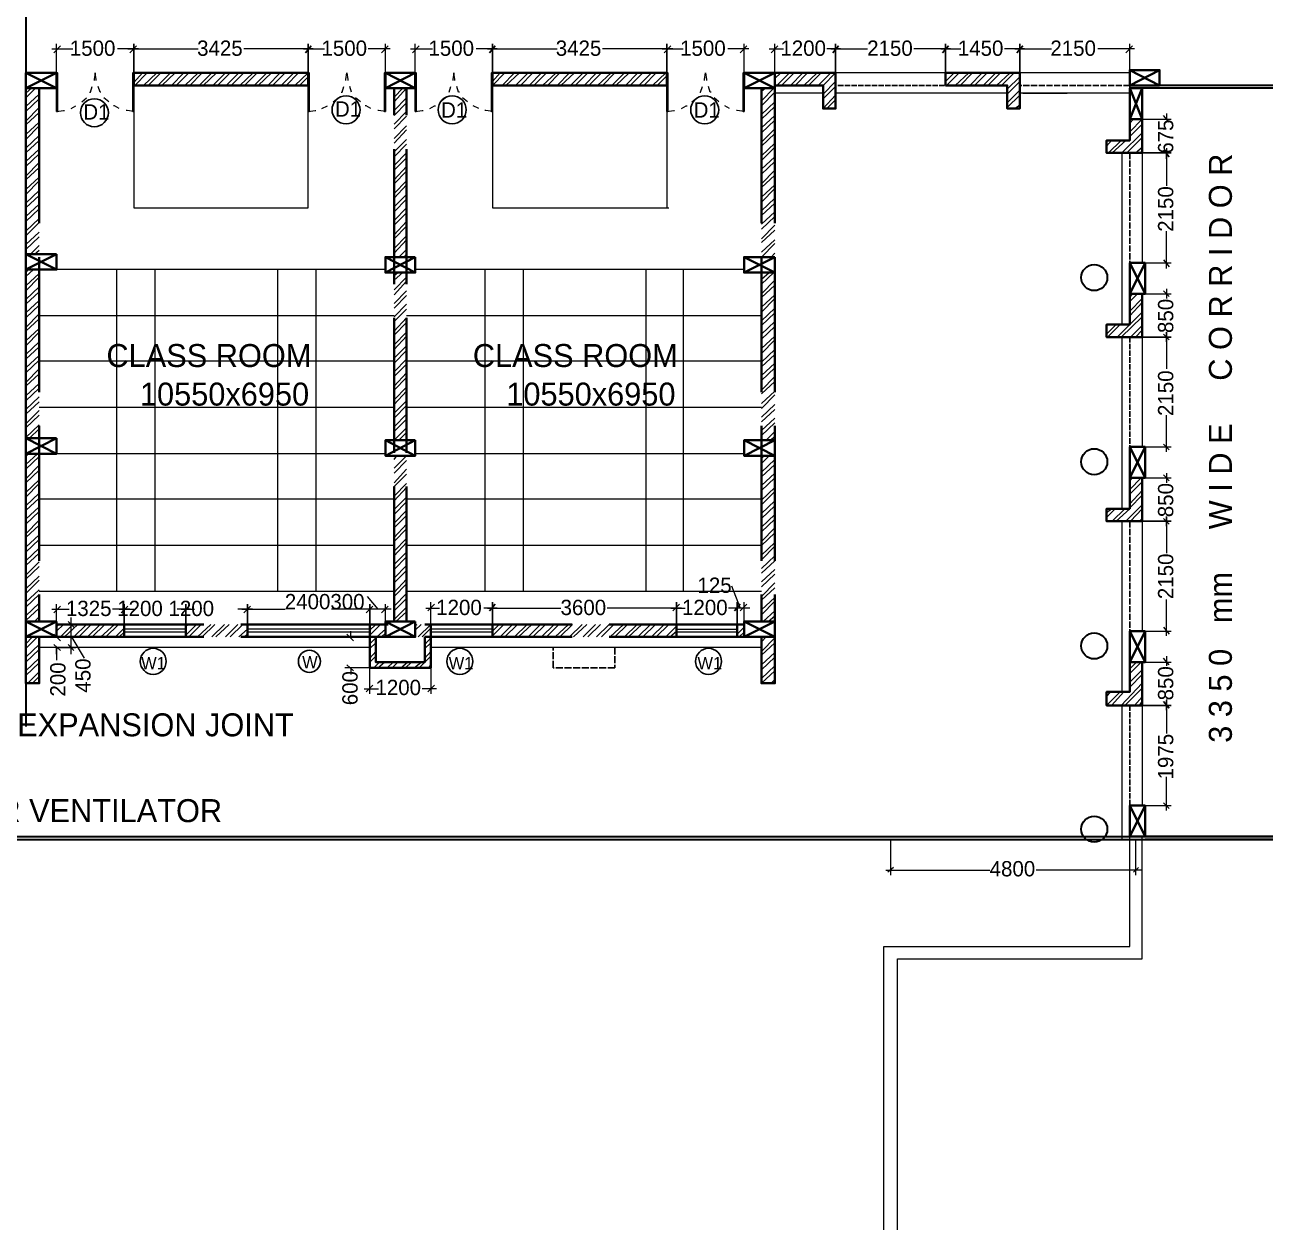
# Model space of a CAD drawing. Header units: millimetres. Extents: x 23593 to 241524, y 4405 to 182732.
# Drawn here: x 97911 to 122196, y 78439 to 101881 of the extents above; entities that cross this region are included whole.
import ezdxf

# ---------------------------------------------------------------- set-up
doc = ezdxf.new("R2010")
doc.units = ezdxf.units.MM
doc.linetypes.add('PDF_IMPORT', pattern=[1, 0.8, -0.2])
for name, color, linetype in [('PDF_0', 7, 'Continuous'), ('PDF_AR_DIMENSION', 7, 'Continuous'), ('PDF_dimensions', 1, 'Continuous'), ('PDF_DOOR WIN TEXT', 5, 'Continuous'), ('PDF_ST COLUMN', 1, 'Continuous'), ('PDF_Text', 7, 'Continuous'), ('PDF_wall', 7, 'Continuous'), ('PDF_WINDOW', 2, 'Continuous')]:
    doc.layers.add(name, color=color, linetype=linetype)
for name, color, linetype, true_color in [('PDF_AR_DOOR', 7, 'Continuous', 0x723939), ('PDF_AR_HATCH', 7, 'Continuous', 0x767676), ('PDF_AR_WINDOW', 7, 'Continuous', 0x00a5dd), ('PDF_exp gap', 7, 'Continuous', 0xdd006e)]:
    doc.layers.add(name, color=color, linetype=linetype, true_color=true_color)
doc.styles.add('PDF Century Gothic', font='GOTHIC.TTF')

msp = doc.modelspace()

# ---------------------------------------------------------------- linework, layer by layer
at = {"layer": 'PDF_0', "lineweight": 13}
for points in [[(98609, 101468), (98477, 101336)], [(104895, 101336), (105027, 101468)], [(105631, 101468), (105499, 101336)], [(111917, 101336), (112049, 101468)], [(112653, 101468), (112521, 101336)], [(119468, 101336), (119600, 101468)], [(120317, 99977), (120204, 100109)], [(120204, 97278), (120317, 97146)], [(120317, 96560), (120204, 96674)], [(120204, 93672), (120317, 93559)], [(120317, 92955), (120204, 93068)], [(98609, 90501), (98477, 90369)], [(105027, 90501), (104895, 90369)], [(105933, 90539), (105801, 90407)], [(112049, 90539), (111917, 90407)], [(98760, 90199), (98873, 90086)], [(98477, 89954), (98609, 89821)], [(104215, 89954), (104348, 89821)], [(120204, 90086), (120317, 89954)], [(98609, 89633), (98477, 89746)], [(98873, 89633), (98760, 89746)], [(120317, 89350), (120204, 89482)], [(104348, 89236), (104215, 89350)], [(104725, 88953), (104593, 88821)], [(105801, 88821), (105933, 88953)], [(120204, 86650), (120317, 86537)]]:
    msp.add_lwpolyline(points, dxfattribs=at)
for points in [[(99968, 101336), (100100, 101468)], [(103404, 101336), (103517, 101468)], [(107009, 101336), (107122, 101468)], [(110426, 101336), (110558, 101468)], [(113729, 101336), (113843, 101468)], [(115881, 101336), (115994, 101468)], [(117335, 101336), (117448, 101468)], [(120317, 99298), (120204, 99430)], [(120317, 95711), (120204, 95824)], [(120317, 92106), (120204, 92219)], [(99798, 90369), (99930, 90501)], [(101006, 90369), (101120, 90501)], [(102196, 90369), (102328, 90501)], [(104725, 90501), (104593, 90369)], [(107009, 90407), (107122, 90539)], [(110596, 90407), (110728, 90539)], [(111917, 90539), (111804, 90407)], [(120317, 88500), (120204, 88632)]]:
    msp.add_lwpolyline(points, close=True, dxfattribs=at)
at = {"layer": 'PDF_0', "color": 1, "linetype": 'PDF_IMPORT', "lineweight": 25, "ltscale": 132.136405}
for points in [[(115919, 100694), (113786, 100694)], [(119543, 95768), (119543, 93616)], [(119543, 88557), (119543, 86424)]]:
    msp.add_lwpolyline(points, dxfattribs=at)
at = {"layer": 'PDF_0', "color": 1, "linetype": 'PDF_IMPORT', "lineweight": 25, "ltscale": 151.013034}
for points in [[(119543, 100694), (117391, 100694)], [(119543, 99373), (119543, 97221)], [(119543, 92162), (119543, 90010)], [(104668, 89897), (102271, 89897)], [(111860, 89897), (110671, 89897)]]:
    msp.add_lwpolyline(points, dxfattribs=at)
at = {"layer": 'PDF_0', "color": 1, "linetype": 'PDF_IMPORT', "lineweight": 25, "ltscale": 169.889663}
for points in [[(101063, 89897), (99855, 89897)], [(107066, 89897), (105858, 89897)]]:
    msp.add_lwpolyline(points, dxfattribs=at)
at = {"layer": 'PDF_0', "color": 6, "linetype": 'PDF_IMPORT', "lineweight": 25, "ltscale": 169.889663}
msp.add_lwpolyline([(109463, 89689), (109463, 89293), (108255, 89293), (108255, 89689)], dxfattribs=at)
at = {"layer": 'PDF_0', "color": 232, "lineweight": 20, "true_color": 0xdd006e}
for points in [[(114918, 85385), (114805, 85291)], [(119619, 85291), (119713, 85385)]]:
    msp.add_lwpolyline(points, dxfattribs=at)
at = {"layer": 'PDF_AR_DIMENSION', "lineweight": 13}
for points in [[(98439, 101412), (98854, 101412)], [(98534, 100940), (98534, 101506)], [(100138, 101412), (99723, 101412)], [(99930, 101412), (101308, 101412)], [(103555, 101412), (102196, 101412)], [(103366, 101412), (103781, 101412)], [(105065, 101412), (104631, 101412)], [(104971, 100940), (104971, 101506)], [(105461, 101412), (105895, 101412)], [(105556, 100940), (105556, 101506)], [(107160, 101412), (106745, 101412)], [(106971, 101412), (108331, 101412)], [(110596, 101412), (109218, 101412)], [(110388, 101412), (110803, 101412)], [(112087, 101412), (111672, 101412)], [(111993, 100940), (111993, 101506)], [(112483, 101412), (112767, 101412)], [(112597, 100940), (112597, 101506)], [(113880, 101412), (113616, 101412)], [(113692, 101412), (114409, 101412)], [(116032, 101412), (115315, 101412)], [(115843, 101412), (116240, 101412)], [(117486, 101412), (117089, 101412)], [(117297, 101412), (118014, 101412)], [(119638, 101412), (118920, 101412)], [(119543, 100940), (119543, 101506)], [(120261, 100147), (120261, 100034)], [(119789, 100034), (120355, 100034)], [(120261, 99467), (120261, 98731)], [(120261, 99260), (120261, 99373)], [(120261, 97108), (120261, 97844)], [(119845, 97221), (120355, 97221)], [(120261, 96711), (120261, 96523)], [(119845, 96617), (120355, 96617)], [(120261, 95673), (120261, 95862), (120261, 95145)], [(120261, 93521), (120261, 94239)], [(119845, 93616), (120355, 93616)], [(120261, 93106), (120261, 92917)], [(119789, 93012), (120355, 93012)], [(120261, 92068), (120261, 92257), (120261, 91539)], [(111747, 90897), (111917, 90463)], [(104612, 90690), (104820, 90444)], [(120261, 89916), (120261, 90633)], [(98439, 90444), (98779, 90444)], [(98911, 90142), (98534, 90142), (98534, 90539)], [(99968, 90444), (99628, 90444)], [(99761, 90444), (100044, 90444)], [(101157, 90444), (100893, 90444)], [(100969, 90444), (101233, 90444)], [(102366, 90444), (102082, 90444)], [(102158, 90444), (103007, 90444)], [(104763, 90444), (103913, 90444)], [(105084, 90444), (104971, 90444), (104668, 90444), (104536, 90444)], [(104971, 90142), (104971, 90539)], [(105763, 90463), (106028, 90463)], [(105858, 89897), (105858, 90577)], [(107160, 90463), (106896, 90463)], [(106971, 90463), (108406, 90463)], [(110766, 90463), (109312, 90463)], [(110558, 90463), (110841, 90463)], [(111955, 90463), (111691, 90463)], [(112106, 90463), (111993, 90463), (111860, 90463), (111747, 90463)], [(111993, 90142), (111993, 90577)], [(98817, 89557), (98817, 89689), (98817, 90142), (98817, 90275)], [(98534, 90010), (98534, 89897), (98647, 89897)], [(99081, 89482), (98817, 89916)], [(104782, 89897), (104178, 89897)], [(104291, 89897), (104291, 90010)], [(119845, 90010), (120355, 90010)], [(98534, 89557), (98534, 89689), (98911, 89689)], [(98647, 89689), (98534, 89689), (98534, 89444)], [(119845, 89406), (120355, 89406)], [(120261, 89519), (120261, 89331)], [(104668, 88783), (104668, 89293), (104178, 89293)], [(104291, 89293), (104291, 89161)], [(105858, 89293), (105858, 88783)], [(104555, 88878), (104838, 88878)], [(105971, 88878), (105688, 88878)], [(120261, 88670), (120261, 88009)], [(120261, 88462), (120261, 88651)], [(120261, 86499), (120261, 87160)], [(119789, 86594), (120355, 86594)]]:
    msp.add_lwpolyline(points, dxfattribs=at)
for points in [[(100044, 101506), (100044, 100940)], [(103460, 101506), (103460, 100940)], [(107066, 101506), (107066, 100940)], [(110482, 101506), (110482, 100940)], [(113786, 101506), (113786, 100940)], [(115938, 101506), (115938, 100940)], [(117391, 101506), (117391, 100940)], [(120355, 99373), (119789, 99373)], [(120355, 95768), (119789, 95768)], [(120355, 92162), (119789, 92162)], [(99855, 90539), (99855, 90142)], [(101063, 90539), (101063, 90142)], [(102271, 90539), (102271, 90142)], [(104668, 90539), (104668, 90142)], [(107066, 90577), (107066, 89897)], [(110671, 90577), (110671, 90142)], [(111860, 90577), (111860, 90142)], [(120355, 88557), (119789, 88557)]]:
    msp.add_lwpolyline(points, close=True, dxfattribs=at)
at = {"layer": 'PDF_AR_DIMENSION', "color": 2, "lineweight": 13}
for points in [[(114730, 64659), (114730, 83838), (119543, 83838), (119543, 85990)], [(114994, 64659), (114994, 83592), (119789, 83592), (119789, 85990)]]:
    msp.add_lwpolyline(points, dxfattribs=at)
at = {"layer": 'PDF_AR_DOOR', "lineweight": 25}
for points in [[(98534, 100185), (98552, 100185), (98552, 100940), (98534, 100940)], [(100044, 100185), (100025, 100185), (100025, 100940), (100044, 100940)], [(103460, 100185), (103479, 100185), (103479, 100940), (103460, 100940)], [(104971, 100185), (104952, 100185), (104952, 100940), (104971, 100940)], [(105556, 100185), (105575, 100185), (105575, 100940), (105556, 100940)], [(107066, 100185), (107047, 100185), (107047, 100940), (107066, 100940)], [(110482, 100185), (110501, 100185), (110501, 100940), (110482, 100940)], [(111993, 100185), (111974, 100185), (111974, 100940), (111993, 100940)]]:
    msp.add_lwpolyline(points, close=True, dxfattribs=at)
at = {"layer": 'PDF_AR_DOOR', "lineweight": 20}
for points in [[(99308, 100789), (99308, 100808), (99289, 100940), (99270, 100808), (99270, 100789)], [(104197, 100789), (104197, 100808), (104215, 100940), (104234, 100808), (104234, 100789)], [(106330, 100789), (106330, 100808), (106311, 100940), (106292, 100808), (106292, 100789)], [(111219, 100789), (111219, 100808), (111238, 100940), (111256, 100808), (111256, 100789)], [(99175, 100562), (99194, 100562), (99232, 100676)], [(99402, 100562), (99383, 100562), (99345, 100676)], [(104102, 100562), (104121, 100562), (104159, 100676)], [(104310, 100562), (104272, 100676)], [(106216, 100562), (106254, 100676)], [(106424, 100562), (106405, 100562), (106367, 100676)], [(111124, 100562), (111143, 100562), (111181, 100676)], [(111351, 100562), (111332, 100562), (111294, 100676)], [(99024, 100374), (99119, 100449)], [(99553, 100374), (99459, 100449)], [(103951, 100374), (104046, 100449)], [(104480, 100374), (104385, 100449)], [(106046, 100374), (106141, 100449)], [(106575, 100374), (106481, 100449)], [(110973, 100374), (111068, 100449)], [(111502, 100374), (111407, 100449)], [(98534, 100185), (98666, 100204), (98685, 100204)], [(98817, 100241), (98911, 100298)], [(99761, 100241), (99666, 100298), (99647, 100298)], [(100044, 100185), (99912, 100204), (99893, 100204)], [(103460, 100185), (103593, 100204), (103611, 100204)], [(103725, 100241), (103838, 100298)], [(104687, 100241), (104593, 100298), (104574, 100298)], [(104971, 100185), (104838, 100204), (104820, 100204)], [(105556, 100185), (105688, 100204), (105707, 100204)], [(105839, 100241), (105933, 100298), (105952, 100298)], [(106802, 100241), (106688, 100298)], [(107066, 100185), (106934, 100204), (106915, 100204)], [(110482, 100185), (110615, 100204), (110634, 100204)], [(110766, 100241), (110860, 100298), (110879, 100298)], [(111709, 100241), (111615, 100298)], [(111993, 100185), (111860, 100204), (111842, 100204)]]:
    msp.add_lwpolyline(points, dxfattribs=at)
at = {"layer": 'PDF_AR_HATCH', "lineweight": 5}
for points in [[(100044, 100751), (100214, 100940)], [(100044, 100940), (100044, 100940)], [(100063, 100694), (100308, 100940)], [(100232, 100694), (100497, 100940)], [(100327, 100694), (100572, 100940)], [(100516, 100694), (100761, 100940)], [(100591, 100694), (100855, 100940)], [(100780, 100694), (101025, 100940)], [(100874, 100694), (101120, 100940)], [(101044, 100694), (101308, 100940)], [(101139, 100694), (101384, 100940)], [(101327, 100694), (101573, 100940)], [(101403, 100694), (101667, 100940)], [(101592, 100694), (101837, 100940)], [(101686, 100694), (101931, 100940)], [(101856, 100694), (102101, 100940)], [(101950, 100694), (102196, 100940)], [(102120, 100694), (102384, 100940)], [(102215, 100694), (102460, 100940)], [(102403, 100694), (102649, 100940)], [(102479, 100694), (102743, 100940)], [(102668, 100694), (102913, 100940)], [(102762, 100694), (103007, 100940)], [(102932, 100694), (103177, 100940)], [(103026, 100694), (103272, 100940)], [(103196, 100694), (103460, 100940)], [(103290, 100694), (103460, 100864)], [(107066, 100770), (107217, 100940)], [(107066, 100694), (107311, 100940)], [(107255, 100694), (107500, 100940)], [(107330, 100694), (107594, 100940)], [(107519, 100694), (107764, 100940)], [(107613, 100694), (107859, 100940)], [(107783, 100694), (108029, 100940)], [(107878, 100694), (108123, 100940)], [(108047, 100694), (108312, 100940)], [(108142, 100694), (108387, 100940)], [(108331, 100694), (108576, 100940)], [(108406, 100694), (108670, 100940)], [(108595, 100694), (108840, 100940)], [(108689, 100694), (108935, 100940)], [(108859, 100694), (109104, 100940)], [(108953, 100694), (109199, 100940)], [(109123, 100694), (109388, 100940)], [(109218, 100694), (109463, 100940)], [(109407, 100694), (109652, 100940)], [(109482, 100694), (109746, 100940)], [(109671, 100694), (109916, 100940)], [(109765, 100694), (110011, 100940)], [(109935, 100694), (110180, 100940)], [(110029, 100694), (110275, 100940)], [(110199, 100694), (110464, 100940)], [(110294, 100694), (110482, 100883)], [(112597, 100921), (112616, 100940)], [(112597, 100827), (112710, 100940)], [(112634, 100694), (112880, 100940)], [(112729, 100694), (112974, 100940)], [(112899, 100694), (113144, 100940)], [(112993, 100694), (113238, 100940)], [(113163, 100694), (113427, 100940)], [(113257, 100694), (113503, 100940)], [(113446, 100694), (113692, 100940)], [(113541, 100694), (113786, 100940)], [(115938, 100770), (116108, 100940)], [(115957, 100694), (116202, 100940)], [(116127, 100694), (116391, 100940)], [(116221, 100694), (116466, 100940)], [(116410, 100694), (116655, 100940)], [(116504, 100694), (116750, 100940)], [(116674, 100694), (116919, 100940)], [(116768, 100694), (117014, 100940)], [(116938, 100694), (117203, 100940)], [(117033, 100694), (117278, 100940)], [(117146, 100619), (117391, 100864)], [(97930, 100543), (98043, 100638)], [(97930, 100449), (98118, 100638)], [(105140, 100468), (105310, 100638)], [(105140, 100374), (105386, 100638)], [(110482, 100694), (110482, 100694)], [(112332, 100392), (112578, 100638)], [(112332, 100581), (112408, 100638)], [(112332, 100298), (112597, 100562)], [(113541, 100525), (113786, 100770)], [(113541, 100430), (113786, 100676)], [(117146, 100525), (117391, 100770)], [(117146, 100355), (117391, 100600)], [(97930, 100279), (98194, 100525)], [(97930, 100185), (98194, 100430)], [(105140, 100204), (105386, 100449)], [(105140, 100109), (105386, 100355)], [(112332, 100128), (112597, 100374)], [(113541, 100241), (113786, 100506)], [(113616, 100241), (113786, 100411)], [(117146, 100260), (117391, 100506)], [(117297, 100241), (117391, 100317)], [(97930, 99996), (98194, 100260)], [(97930, 99920), (98194, 100166)], [(105140, 99939), (105386, 100185)], [(105140, 99845), (105386, 100090)], [(112332, 100034), (112597, 100279)], [(112332, 99864), (112597, 100109)], [(97930, 99732), (98194, 99977)], [(97930, 99637), (98194, 99902)], [(105140, 99656), (105386, 99902)], [(105140, 99562), (105386, 99826)], [(112332, 99769), (112597, 100015)], [(112332, 99581), (112597, 99845)], [(119543, 99788), (119789, 100034)], [(119543, 99958), (119619, 100034)], [(119543, 99694), (119789, 99939)], [(97930, 99467), (98194, 99713)], [(97930, 99373), (98194, 99618)], [(105140, 99392), (105386, 99637)], [(112332, 99505), (112597, 99751)], [(119090, 99600), (119109, 99618)], [(119090, 99505), (119185, 99618)], [(119128, 99373), (119373, 99618)], [(119203, 99373), (119468, 99618)], [(119392, 99373), (119789, 99769)], [(119487, 99373), (119789, 99675)], [(97930, 99203), (98194, 99449)], [(97930, 99109), (98194, 99354)], [(105140, 99298), (105386, 99543)], [(105140, 99128), (105386, 99373)], [(112332, 99316), (112597, 99562)], [(112332, 99222), (112597, 99486)], [(119657, 99373), (119789, 99486)], [(119751, 99373), (119789, 99411)], [(97930, 98920), (98194, 99184)], [(97930, 98845), (98194, 99090)], [(105140, 99033), (105386, 99279)], [(105140, 98845), (105386, 99109)], [(112332, 99052), (112597, 99298)], [(112332, 98958), (112597, 99203)], [(97930, 98656), (98194, 98901)], [(105140, 98769), (105386, 99014)], [(112332, 98769), (112597, 99033)], [(112332, 98693), (112597, 98939)], [(97930, 98561), (98194, 98826)], [(97930, 98391), (98194, 98637)], [(105140, 98580), (105386, 98826)], [(105140, 98486), (105386, 98750)], [(112332, 98505), (112597, 98750)], [(112332, 98410), (112597, 98675)], [(97930, 98297), (98194, 98542)], [(97930, 98127), (98194, 98373)], [(105140, 98316), (105386, 98561)], [(105140, 98222), (105386, 98467)], [(112332, 98240), (112597, 98486)], [(112332, 98146), (112597, 98391)], [(97930, 98033), (98194, 98278)], [(105140, 98052), (105386, 98297)], [(105140, 97957), (105386, 98203)], [(112332, 97976), (112597, 98222)], [(112332, 97882), (112597, 98127)], [(97930, 97844), (98194, 98089)], [(97930, 97750), (98194, 98014)], [(105140, 97769), (105386, 98033)], [(105140, 97693), (105386, 97938)], [(112332, 97693), (112597, 97957)], [(97930, 97580), (98194, 97825)], [(97930, 97485), (98194, 97731)], [(105140, 97504), (105386, 97750)], [(105140, 97410), (105386, 97674)], [(112332, 97618), (112597, 97863)], [(112332, 97429), (112597, 97674)], [(98024, 97391), (98194, 97561)], [(98099, 97391), (98194, 97467)], [(105235, 97334), (105386, 97485)], [(105329, 97334), (105386, 97391)], [(112332, 97334), (112597, 97599)], [(112521, 97334), (112597, 97410)], [(97930, 97032), (97986, 97089)], [(97930, 96957), (98081, 97089)], [(97930, 96768), (98194, 97013)], [(97930, 96674), (98194, 96938)], [(105140, 96976), (105216, 97032)], [(105140, 96881), (105310, 97032)], [(105140, 96693), (105386, 96938)], [(112332, 96900), (112483, 97032)], [(112332, 96806), (112578, 97032)], [(97930, 96504), (98194, 96749)], [(105140, 96598), (105386, 96862)], [(105140, 96428), (105386, 96674)], [(112332, 96617), (112597, 96881)], [(112332, 96542), (112597, 96787)], [(97930, 96409), (98194, 96655)], [(97930, 96240), (98194, 96485)], [(105140, 96334), (105386, 96579)], [(112332, 96353), (112597, 96598)], [(112332, 96258), (112597, 96523)], [(119543, 96542), (119600, 96617)], [(119543, 96466), (119694, 96617)], [(119543, 96277), (119789, 96523)], [(119543, 96183), (119789, 96447)], [(97930, 96145), (98194, 96391)], [(97930, 95956), (98194, 96221)], [(105140, 96164), (105386, 96409)], [(105140, 96070), (105386, 96315)], [(112332, 96089), (112597, 96334)], [(112332, 95994), (112597, 96240)], [(119298, 95768), (119789, 96258)], [(97930, 95881), (98194, 96126)], [(97930, 95692), (98194, 95938)], [(105140, 95881), (105386, 96145)], [(105140, 95805), (105386, 96051)], [(112332, 95824), (112597, 96070)], [(112332, 95730), (112597, 95975)], [(119090, 95824), (119279, 96013)], [(119090, 96013), (119090, 96013)], [(119109, 95768), (119355, 96013)], [(119373, 95768), (119789, 96164)], [(119562, 95768), (119789, 95994)], [(97930, 95598), (98194, 95862)], [(105140, 95617), (105386, 95862)], [(105140, 95522), (105386, 95786)], [(112332, 95541), (112597, 95786)], [(112332, 95447), (112597, 95711)], [(119657, 95768), (119789, 95900)], [(97930, 95428), (98194, 95673)], [(97930, 95333), (98194, 95579)], [(105140, 95352), (105386, 95598)], [(105140, 95258), (105386, 95503)], [(112332, 95277), (112597, 95522)], [(97930, 95164), (98194, 95409)], [(97930, 95069), (98194, 95315)], [(105140, 95088), (105386, 95333)], [(105140, 94994), (105386, 95239)], [(112332, 95182), (112597, 95428)], [(112332, 95013), (112597, 95258)], [(97930, 94880), (98194, 95145)], [(97930, 94805), (98194, 95050)], [(105140, 94805), (105386, 95069)], [(105140, 94729), (105386, 94975)], [(112332, 94918), (112597, 95164)], [(112332, 94729), (112597, 94994)], [(97930, 94616), (98194, 94862)], [(97930, 94522), (98194, 94767)], [(105140, 94541), (105386, 94786)], [(112332, 94654), (112597, 94899)], [(97930, 94352), (98194, 94597)], [(97930, 94257), (98194, 94503)], [(105140, 94446), (105386, 94711)], [(105140, 94276), (105386, 94522)], [(112332, 94465), (112597, 94711)], [(112332, 94371), (112597, 94635)], [(97930, 94069), (98194, 94333)], [(97930, 93993), (98194, 94239)], [(105140, 94182), (105386, 94427)], [(105140, 94012), (105386, 94257)], [(112332, 94201), (112597, 94446)], [(112332, 94106), (112597, 94352)], [(97930, 93804), (98194, 94050)], [(105140, 93918), (105386, 94163)], [(105140, 93748), (105386, 93993)], [(112332, 93937), (112597, 94182)], [(112332, 93842), (112597, 94088)], [(98005, 93786), (98194, 93974)], [(105235, 93748), (105386, 93899)], [(112427, 93748), (112597, 93918)], [(112502, 93748), (112597, 93823)], [(97930, 93276), (98156, 93484)], [(97930, 93446), (97986, 93484)], [(97930, 93182), (98194, 93427)], [(97930, 92993), (98194, 93257)], [(105140, 93200), (105386, 93446)], [(105140, 93370), (105197, 93446)], [(105140, 93106), (105386, 93351)], [(112332, 93389), (112389, 93446)], [(112332, 93295), (112483, 93446)], [(112332, 93125), (112597, 93370)], [(112332, 93031), (112597, 93276)], [(97930, 92917), (98194, 93163)], [(105140, 92917), (105386, 93182)], [(105140, 92842), (105386, 93087)], [(112332, 92861), (112597, 93106)], [(97930, 92728), (98194, 92974)], [(97930, 92634), (98194, 92898)], [(105140, 92653), (105386, 92898)], [(105140, 92559), (105386, 92823)], [(112332, 92766), (112597, 93012)], [(112332, 92577), (112597, 92823)], [(119543, 92785), (119770, 93012)], [(119543, 92955), (119600, 93012)], [(119543, 92691), (119789, 92936)], [(97930, 92464), (98194, 92710)], [(97930, 92370), (98194, 92615)], [(105140, 92389), (105386, 92634)], [(105140, 92294), (105386, 92540)], [(112332, 92483), (112597, 92747)], [(112332, 92313), (112597, 92559)], [(119543, 92502), (119789, 92766)], [(119543, 92426), (119789, 92672)], [(97930, 92200), (98194, 92445)], [(97930, 92106), (98194, 92351)], [(105140, 92124), (105386, 92370)], [(112332, 92219), (112597, 92464)], [(112332, 92049), (112597, 92294)], [(119090, 92332), (119185, 92408)], [(119090, 92238), (119260, 92408)], [(119203, 92162), (119449, 92408)], [(119279, 92162), (119543, 92408)], [(119468, 92162), (119789, 92483)], [(119562, 92162), (119789, 92408)], [(97930, 91917), (98194, 92181)], [(97930, 91841), (98194, 92087)], [(105140, 92030), (105386, 92275)], [(105140, 91841), (105386, 92106)], [(112332, 91955), (112597, 92200)], [(119732, 92162), (119789, 92219)], [(97930, 91653), (98194, 91898)], [(97930, 91558), (98194, 91804)], [(105140, 91766), (105386, 92011)], [(105140, 91577), (105386, 91822)], [(112332, 91766), (112597, 92030)], [(112332, 91690), (112597, 91936)], [(97930, 91388), (98194, 91634)], [(105140, 91483), (105386, 91747)], [(105140, 91313), (105386, 91558)], [(112332, 91501), (112597, 91747)], [(112332, 91407), (112597, 91671)], [(97930, 91294), (98194, 91539)], [(97930, 91105), (98194, 91369)], [(105140, 91218), (105386, 91464)], [(112332, 91237), (112597, 91483)], [(112332, 91143), (112597, 91388)], [(97930, 91030), (98194, 91275)], [(97930, 90841), (98194, 91086)], [(105140, 91048), (105386, 91294)], [(105140, 90954), (105386, 91199)], [(112332, 90973), (112597, 91218)], [(112332, 90879), (112597, 91124)], [(97930, 90746), (98194, 91011)], [(105140, 90765), (105386, 91030)], [(105140, 90690), (105386, 90935)], [(112332, 90690), (112597, 90954)], [(112332, 90614), (112597, 90860)], [(97930, 90577), (98194, 90822)], [(97930, 90482), (98194, 90728)], [(105140, 90501), (105386, 90746)], [(105140, 90407), (105386, 90652)], [(112332, 90426), (112597, 90671)], [(112332, 90331), (112597, 90595)], [(97930, 90312), (98194, 90558)], [(97930, 90218), (98194, 90463)], [(105140, 90237), (105386, 90482)], [(105178, 90199), (105386, 90388)], [(112370, 90199), (112597, 90407)], [(98099, 90199), (98194, 90293)], [(98175, 90199), (98194, 90199)], [(98534, 90105), (98590, 90142)], [(98534, 90010), (98666, 90142)], [(98609, 89897), (98854, 90142)], [(98685, 89897), (98949, 90142)], [(98873, 89897), (99119, 90142)], [(98968, 89897), (99213, 90142)], [(99138, 89897), (99383, 90142)], [(99232, 89897), (99477, 90142)], [(99402, 89897), (99666, 90142)], [(99496, 89897), (99742, 90142)], [(101063, 89935), (101271, 90142)], [(101063, 90105), (101101, 90142)], [(101120, 89897), (101365, 90142)], [(101290, 89897), (101554, 90142)], [(101384, 89897), (101629, 90142)], [(101573, 89897), (101818, 90142)], [(101648, 89897), (101913, 90142)], [(101837, 89897), (102082, 90142)], [(101931, 89897), (102177, 90142)], [(104668, 90029), (104782, 90142)], [(104668, 89935), (104876, 90142)], [(105367, 90199), (105386, 90218)], [(105556, 90123), (105593, 90142)], [(105556, 90029), (105669, 90142)], [(105612, 89897), (105858, 90142)], [(107066, 90010), (107198, 90142)], [(107066, 89916), (107292, 90142)], [(107217, 89897), (107462, 90142)], [(107311, 89897), (107557, 90142)], [(107500, 89897), (107745, 90142)], [(107575, 89897), (107840, 90142)], [(107764, 89897), (108010, 90142)], [(107859, 89897), (108104, 90142)], [(108029, 89897), (108274, 90142)], [(108123, 89897), (108368, 90142)], [(108293, 89897), (108557, 90142)], [(108387, 89897), (108633, 90142)], [(108576, 89897), (108821, 90142)], [(108651, 89897), (108916, 90142)], [(108840, 89897), (109086, 90142)], [(108935, 89897), (109180, 90142)], [(109104, 89897), (109350, 90142)], [(109199, 89897), (109444, 90142)], [(109369, 89897), (109633, 90142)], [(109463, 89897), (109709, 90142)], [(109652, 89897), (109897, 90142)], [(109727, 89897), (109992, 90142)], [(109916, 89897), (110162, 90142)], [(110011, 89897), (110256, 90142)], [(110180, 89897), (110426, 90142)], [(110275, 89897), (110520, 90142)], [(110464, 89897), (110671, 90105)], [(111860, 90123), (111879, 90142)], [(112465, 90199), (112597, 90312)], [(97930, 89765), (98062, 89897)], [(97930, 89670), (98156, 89897)], [(99685, 89897), (99855, 90067)], [(99761, 89897), (99855, 89991)], [(102101, 89897), (102271, 90048)], [(102196, 89897), (102271, 89954)], [(104668, 89765), (104782, 89878)], [(104801, 89897), (104971, 90048)], [(104895, 89897), (104971, 89972)], [(105688, 89897), (105858, 90067)], [(105744, 89746), (105858, 89878)], [(110539, 89897), (110671, 90010)], [(111860, 89954), (111993, 90086)], [(111898, 89897), (111993, 89991)], [(112332, 89897), (112332, 89897)], [(112332, 89803), (112427, 89897)], [(112332, 89614), (112597, 89878)], [(97930, 89501), (98194, 89746)], [(97930, 89406), (98194, 89652)], [(104668, 89670), (104782, 89784)], [(104668, 89482), (104782, 89614)], [(105744, 89670), (105858, 89784)], [(105744, 89482), (105858, 89614)], [(112332, 89538), (112597, 89784)], [(97930, 89236), (98194, 89482)], [(97930, 89142), (98194, 89387)], [(104668, 89406), (104782, 89519)], [(104744, 89293), (104857, 89406)], [(104820, 89293), (104952, 89406)], [(105008, 89293), (105122, 89406)], [(105103, 89293), (105216, 89406)], [(105273, 89293), (105405, 89406)], [(105367, 89293), (105480, 89406)], [(105537, 89293), (105669, 89406)], [(105631, 89293), (105858, 89519)], [(112332, 89350), (112597, 89595)], [(112332, 89255), (112597, 89501)], [(119543, 89274), (119675, 89406)], [(119543, 89180), (119770, 89406)], [(97967, 88991), (98194, 89217)], [(105820, 89293), (105858, 89350)], [(112332, 89085), (112597, 89331)], [(112332, 88991), (112597, 89236)], [(119543, 89010), (119789, 89255)], [(119543, 88915), (119789, 89161)], [(98062, 88991), (98194, 89123)], [(112521, 88991), (112597, 89066)], [(119373, 88557), (119789, 88991)], [(119449, 88557), (119789, 88897)], [(119090, 88557), (119355, 88821)], [(119090, 88727), (119166, 88821)], [(119185, 88557), (119430, 88821)], [(119638, 88557), (119789, 88727)], [(119732, 88557), (119789, 88632)]]:
    msp.add_lwpolyline(points, dxfattribs=at)
at = {"layer": 'PDF_AR_WINDOW', "color": 2, "lineweight": 20}
for points in [[(101063, 90142), (99855, 90142)], [(104668, 90142), (102271, 90142)], [(107066, 90142), (105858, 90142)], [(110671, 90142), (111860, 90142)], [(104668, 89689), (98194, 89689)], [(112332, 89689), (105858, 89689)]]:
    msp.add_lwpolyline(points, dxfattribs=at)
at = {"layer": 'PDF_AR_WINDOW', "lineweight": 20}
for points in [[(101063, 90048), (99855, 90048)], [(101063, 89991), (99855, 89991)], [(104668, 90048), (102271, 90048)], [(104668, 89991), (102271, 89991)], [(107066, 90048), (105858, 90048)], [(107066, 89991), (105858, 89991)], [(110671, 90048), (111860, 90048)], [(111860, 89991), (110671, 89991)]]:
    msp.add_lwpolyline(points, dxfattribs=at)
at = {"layer": 'PDF_dimensions', "lineweight": 25}
msp.add_lwpolyline([(119543, 100638), (119543, 100694)], dxfattribs=at)
at = {"layer": 'PDF_DOOR WIN TEXT', "lineweight": 25}
for centre, radius in [((99273, 100160), 274), ((104200, 100217), 274), ((106277, 100217), 274), ((111222, 100217), 274), ((100425, 89419), 255), ((103483, 89419), 217), ((106428, 89419), 255), ((111298, 89419), 255)]:
    msp.add_circle(centre, radius, dxfattribs=at)
at = {"layer": 'PDF_exp gap', "lineweight": 35}
for points in [[(97930, 115343), (97930, 88141)], [(137721, 100694), (119543, 100694)], [(137721, 100638), (119543, 100638)], [(23593, 85990), (241524, 85990)], [(123130, 85990), (119789, 85990)], [(23593, 85933), (241524, 85933)], [(123130, 85933), (119845, 85933)]]:
    msp.add_lwpolyline(points, dxfattribs=at)
at = {"layer": 'PDF_exp gap', "lineweight": 20}
for points in [[(114862, 85933), (114862, 85234)], [(119657, 85933), (119657, 85234)], [(114767, 85329), (116806, 85329)], [(119770, 85329), (117712, 85329)]]:
    msp.add_lwpolyline(points, dxfattribs=at)
at = {"layer": 'PDF_ST COLUMN', "color": 6, "lineweight": 40}
for points in [[(98534, 100940), (98534, 100638), (97930, 100638), (97930, 100940)], [(105556, 100940), (105556, 100638), (104971, 100638), (104971, 100940)], [(112597, 100940), (112597, 100638), (111993, 100638), (111993, 100940)], [(119543, 100694), (119543, 100996), (120128, 100996), (120128, 100694)], [(98534, 97391), (98534, 97089), (97930, 97089), (97930, 97391)], [(105556, 97334), (105556, 97032), (104971, 97032), (104971, 97334)], [(112597, 97334), (112597, 97032), (111993, 97032), (111993, 97334)], [(98534, 93786), (98534, 93484), (97930, 93484), (97930, 93786)], [(105556, 93748), (105556, 93446), (104971, 93446), (104971, 93748)], [(112597, 93748), (112597, 93446), (111993, 93446), (111993, 93748)], [(98534, 90199), (98534, 89897), (97930, 89897), (97930, 90199)], [(105556, 90199), (105556, 89897), (104971, 89897), (104971, 90199)], [(112597, 90199), (112597, 89897), (111993, 89897), (111993, 90199)]]:
    msp.add_lwpolyline(points, close=True, dxfattribs=at)
for points in [[(97930, 100940), (98534, 100638)], [(97930, 100638), (98534, 100940)], [(104971, 100940), (105556, 100638)], [(104971, 100638), (105556, 100940)], [(111993, 100940), (112597, 100638)], [(111993, 100638), (112597, 100940)], [(120128, 100694), (119543, 100996)], [(120128, 100996), (119543, 100694)], [(119543, 100034), (119789, 100638)], [(119789, 100034), (119543, 100638)], [(97930, 97391), (98534, 97089)], [(97930, 97089), (98534, 97391)], [(104971, 97334), (105556, 97032)], [(104971, 97032), (105556, 97334)], [(111993, 97334), (112597, 97032)], [(111993, 97032), (112597, 97334)], [(97930, 93786), (98534, 93484)], [(97930, 93484), (98534, 93786)], [(104971, 93748), (105556, 93446)], [(104971, 93446), (105556, 93748)], [(111993, 93748), (112597, 93446)], [(111993, 93446), (112597, 93748)], [(97930, 90199), (98534, 89897)], [(97930, 89897), (98534, 90199)], [(104971, 90199), (105556, 89897)], [(104971, 89897), (105556, 90199)], [(111993, 90199), (112597, 89897)], [(111993, 89897), (112597, 90199)]]:
    msp.add_lwpolyline(points, dxfattribs=at)
at = {"layer": 'PDF_ST COLUMN', "color": 4, "lineweight": 40}
msp.add_lwpolyline([(119543, 100638), (119789, 100638), (119789, 100034), (119543, 100034)], close=True, dxfattribs=at)
at = {"layer": 'PDF_ST COLUMN', "lineweight": 40}
for points in [[(119845, 96617), (119543, 96617), (119543, 97221), (119845, 97221)], [(119845, 93012), (119543, 93012), (119543, 93616), (119845, 93616)], [(119845, 89406), (119543, 89406), (119543, 90010), (119845, 90010)], [(119845, 85990), (119543, 85990), (119543, 86594), (119845, 86594)]]:
    msp.add_lwpolyline(points, close=True, dxfattribs=at)
for points in [[(119845, 97221), (119543, 96617)], [(119543, 97221), (119845, 96617)], [(119845, 93616), (119543, 93012)], [(119543, 93616), (119845, 93012)], [(119845, 90010), (119543, 89406)], [(119543, 90010), (119845, 89406)], [(119845, 86594), (119543, 85990)], [(119543, 86594), (119845, 85990)]]:
    msp.add_lwpolyline(points, dxfattribs=at)
at = {"layer": 'PDF_ST COLUMN', "color": 6, "lineweight": 30}
for centre in [(118849, 96932), (118849, 93327), (118849, 89721), (118849, 86134)]:
    msp.add_circle(centre, 255, dxfattribs=at)
at = {"layer": 'PDF_wall', "lineweight": 40}
for points in [[(100044, 100940), (100044, 100694), (103460, 100694), (103460, 100940)], [(110482, 100694), (110482, 100940), (107066, 100940), (107066, 100694)], [(115938, 100694), (115938, 100940), (117391, 100940), (117391, 100241), (117146, 100241), (117146, 100694)]]:
    msp.add_lwpolyline(points, close=True, dxfattribs=at)
for points in [[(112597, 100940), (113786, 100940), (113786, 100241), (113541, 100241), (113541, 100694), (112597, 100694)], [(97930, 100638), (97930, 93786)], [(119789, 100034), (119789, 99373), (119090, 99373), (119090, 99618), (119543, 99618), (119543, 100034)], [(119789, 96617), (119789, 95768), (119090, 95768), (119090, 96013), (119543, 96013), (119543, 96617)], [(97930, 93484), (97930, 90199)], [(119789, 93012), (119789, 92162), (119090, 92162), (119090, 92408), (119543, 92408), (119543, 93012)], [(99855, 90142), (99855, 89897)], [(101063, 90142), (101063, 89897)], [(102271, 89897), (102271, 90142)], [(105858, 90142), (105858, 89293), (104668, 89293), (104668, 90142)], [(107066, 90142), (107066, 89897)], [(110671, 89897), (110671, 90142)], [(111860, 90142), (111860, 89897)], [(97930, 89897), (97930, 88991), (98194, 88991), (98194, 89897)], [(104782, 89897), (104782, 89406), (105744, 89406), (105744, 89897)], [(112332, 89897), (112332, 88991), (112597, 88991), (112597, 89897)], [(119789, 89406), (119789, 88557), (119090, 88557), (119090, 88821), (119543, 88821), (119543, 89406)]]:
    msp.add_lwpolyline(points, dxfattribs=at)
at = {"layer": 'PDF_wall', "color": 2, "lineweight": 20}
for points in [[(115938, 100940), (113786, 100940)], [(119543, 100940), (117391, 100940)], [(113541, 100543), (112597, 100543)], [(117146, 100543), (113786, 100543)], [(119543, 100543), (117391, 100543)], [(117448, 100543), (118316, 100543)], [(119392, 99373), (119392, 96013)], [(119789, 99373), (119789, 97221)], [(119392, 95768), (119392, 92408)], [(119789, 95768), (119789, 93616)], [(119392, 92162), (119392, 88821)], [(119789, 92162), (119789, 90010)], [(119392, 88557), (119392, 85933)], [(119789, 88557), (119789, 86594)]]:
    msp.add_lwpolyline(points, dxfattribs=at)
at = {"layer": 'PDF_wall', "linetype": 'PDF_IMPORT', "lineweight": 40, "ltscale": 3303.410123}
for points in [[(98194, 100638), (98194, 90199)], [(105140, 90199), (105140, 100638)], [(105386, 90199), (105386, 100638)], [(112332, 100638), (112332, 90199)], [(112597, 100638), (112597, 90199)]]:
    msp.add_lwpolyline(points, dxfattribs=at)
at = {"layer": 'PDF_wall', "linetype": 'PDF_IMPORT', "lineweight": 40, "ltscale": 3605.436192}
for points in [[(98534, 90142), (111993, 90142)], [(98534, 89897), (111993, 89897)]]:
    msp.add_lwpolyline(points, dxfattribs=at)
at = {"layer": 'PDF_WINDOW', "lineweight": 9}
for points in [[(100044, 100694), (100044, 98297), (103460, 98297), (103460, 100694)], [(107066, 100694), (107066, 98297), (110520, 98297)], [(110482, 100694), (110482, 98297)], [(104971, 97089), (98194, 97089)], [(99704, 97089), (99704, 90784)], [(100459, 97089), (100459, 90784)], [(102856, 97089), (102856, 90784)], [(103611, 97089), (103611, 90784)], [(111993, 97089), (105556, 97089)], [(106915, 97089), (106915, 90784)], [(107670, 97089), (107670, 90784)], [(110067, 97089), (110067, 90784)], [(110803, 97089), (110803, 90784)], [(105140, 96183), (98194, 96183)], [(112332, 96183), (105386, 96183)], [(105140, 95296), (98194, 95296)], [(112332, 95296), (105386, 95296)], [(105140, 94390), (98194, 94390)], [(112332, 94390), (105386, 94390)], [(104971, 93484), (98194, 93484)], [(111993, 93484), (105556, 93484)], [(105140, 92596), (98194, 92596)], [(112332, 92596), (105386, 92596)], [(105140, 91690), (98194, 91690)], [(112332, 91690), (105386, 91690)], [(105140, 90784), (98194, 90784)], [(112332, 90784), (105386, 90784)]]:
    msp.add_lwpolyline(points, dxfattribs=at)

# ---------------------------------------------------------------- texts
at = {"layer": 'PDF_Text', "attachment_point": 4, "style": 'PDF Century Gothic'}
for s, insert, char_height in [('1500', (98792, 101422), 300), ('3425', (101284, 101422), 300), ('1500', (103719, 101422), 300), ('1500', (105814, 101422), 300), ('3425', (108306, 101422), 300), ('1500', (110741, 101422), 300), ('1200', (112704, 101422), 300), ('2150', (114403, 101422), 300), ('1450', (116178, 101422), 300), ('2150', (117990, 101422), 300), ('CLASS ROOM', (99509, 95403), 450), ('CLASS ROOM', (106682, 95403), 450), ('  10550x6950', (99830, 94648), 450.01), ('  10550x6950', (107003, 94648), 450.01), ('125', (111081, 90907), 300), ('1325 1200 1200', (98716, 90454), 300), ('2400300', (103001, 90586), 300), ('1200', (105965, 90473), 300), ('3600', (108400, 90473), 300), ('1200', (110779, 90473), 300), ('1200', (104776, 88906), 300)]:
    msp.add_mtext(s, dxfattribs=dict(at, insert=insert, char_height=char_height))
at = {"layer": 'PDF_Text', "color": 5, "attachment_point": 4, "style": 'PDF Century Gothic'}
for s, insert, char_height in [('D1', (99056, 100176), 300), ('D1', (103983, 100233), 300), ('D1', (106060, 100214), 300), ('D1', (111005, 100214), 300), ('W1', (100189, 89384), 240), ('W', (103341, 89403), 240), ('W1', (106211, 89384), 240), ('W1', (111081, 89384), 240)]:
    msp.add_mtext(s, dxfattribs=dict(at, insert=insert, char_height=char_height))
at = {"layer": 'PDF_Text', "attachment_point": 4, "rotation": 90, "style": 'PDF Century Gothic'}
for s, insert, char_height in [('675', (120249, 99358), 300), ('3 3 5 0   mm     W I D E     C O R R I D O R', (121322, 87824), 450.01), ('2150', (120249, 97829), 300), ('850', (120249, 95847), 300), ('2150', (120249, 94223), 300), ('850', (120249, 92241), 300), ('2150', (120249, 90637), 300), ('200', (98559, 88730), 300), ('450', (99050, 88806), 300), ('600', (104279, 88560), 300), ('850', (120249, 88655), 300), ('1975', (120249, 87107), 300)]:
    msp.add_mtext(s, dxfattribs=dict(at, insert=insert, char_height=char_height))
at = {"layer": 'PDF_Text', "color": 232, "true_color": 0xdd006e, "attachment_point": 4, "style": 'PDF Century Gothic'}
for s, insert, char_height in [('50mm EXPANSION JOINT', (95922, 88173), 450.01), ('CIRCULAR VENTILATOR', (94752, 86493), 450.01), ('4800', (116801, 85357), 300)]:
    msp.add_mtext(s, dxfattribs=dict(at, insert=insert, char_height=char_height))

doc.saveas('drawing.dxf')
